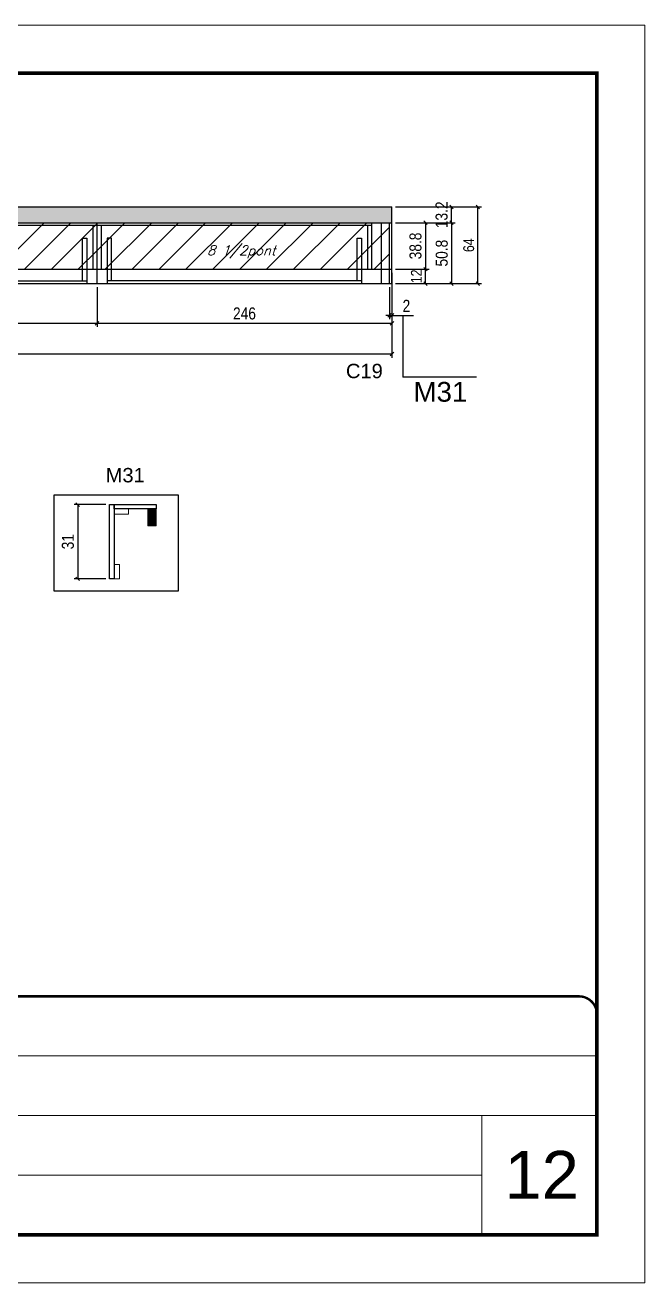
# Model space of a CAD drawing. Extents: x -20960 to -5926, y -2106 to 21915.
# Drawn here: x -6470 to -5953, y 18568 to 19618 of the extents above; entities that cross this region are included whole.
import ezdxf

# ---------------------------------------------------------------- set-up
doc = ezdxf.new("R2010")
doc.units = 0
doc.linetypes.add('CONTINUO', pattern=[0])
doc.linetypes.add('DASHED', pattern=[0.75, 0.5, -0.25])
for name, color, linetype in [('5', 5, 'Continuous'), ('COTA', 241, 'Continuous'), ('NOMENCLATURA', 7, 'Continuous'), ('Painéis', 200, 'Continuous'), ('Reaproveitamento', 251, 'Continuous'), ('SARR_2.2x7', 40, 'Continuous'), ('SARR_3.5x7', 81, 'Continuous'), ('texto', 7, 'Continuous')]:
    doc.layers.add(name, color=color, linetype=linetype)
for name, color, linetype, lineweight in [('CARIMBO', 255, 'Continuous', 9), ('Folhas', 255, 'Continuous', 9), ('Madeira', 126, 'Continuous', 18), ('Sarr 2.2x7', 40, 'Continuous', 9), ('SARRAFO DE PRESSAO', 251, 'DASHED', 9)]:
    doc.layers.add(name, color=color, linetype=linetype, lineweight=lineweight)
doc.styles.add('ARIAL', font='arial.ttf')
doc.styles.add('COTA TECNICA', font='techl___.ttf', dxfattribs={"height": 10})
doc.styles.add('COTA TECNICA-50', font='techl___.ttf', dxfattribs={"height": 9})
doc.styles.add('Romans', font='romans.shx')
doc.styles.get("Standard").update_dxf_attribs({"font": 'arial.ttf'})
doc.dimstyles.new('COTA PAINEL-50', dxfattribs={"dimtxt": 9, "dimasz": 3, "dimexe": 3, "dimexo": 3, "dimgap": 3, "dimtad": 1, "dimdec": 1, "dimzin": 12, "dimdsep": 46, "dimtxsty": 'COTA TECNICA-50', "dimblk1": 'OBLIQUE', "dimblk2": 'OBLIQUE', "dimsah": 1, "dimcen": 0.9, "dimclrd": 4, "dimclre": 4, "dimclrt": 240, "dimadec": 1, "dimazin": 3, "dimtfac": 1, "dimtdec": 1, "dimtmove": 0, "dimatfit": 3, "dimfxl": 1, "dimtolj": 1, "dimtzin": 12, "dimarcsym": 0})
doc.dimstyles.new('PAINEL', dxfattribs={"dimtxt": 10, "dimasz": 3, "dimexe": 3, "dimexo": 3, "dimgap": 3, "dimtad": 1, "dimdec": 1, "dimzin": 12, "dimdsep": 46, "dimtxsty": 'COTA TECNICA', "dimblk1": 'OBLIQUE', "dimblk2": 'OBLIQUE', "dimsah": 1, "dimcen": 0.9, "dimclrd": 4, "dimclre": 4, "dimclrt": 240, "dimadec": 1, "dimazin": 3, "dimtfac": 1, "dimtdec": 1, "dimtmove": 0, "dimatfit": 3, "dimfxl": 1, "dimtolj": 1, "dimtzin": 12, "dimarcsym": 0})

# ---------------------------------------------------------------- blocks, each defined once
blk = doc.blocks.new('9999999999')
at = {"color": 30, "linetype": 'CONTINUO'}
for p, q in [((98564.6, 34379.6), (99584, 34379.6)), ((98564.6, 34329.8), (99488, 34329.8)), ((99584, 34329.8), (99488, 34329.8)), ((99488, 34329.8), (99488, 34230.2)), ((98564.6, 34280), (99488, 34280))]:
    blk.add_line(p, q, dxfattribs=at)
at = {"color": 30, "linetype": 'CONTINUO', "const_width": 2}
blk.add_lwpolyline([(99584, 34230.2), (99584, 34414.4, 0.414214), (99569, 34429.4), (98229, 34429.4, 0.414214), (98214, 34414.4), (98214, 34245.2, 0.414214), (98229, 34230.2), (99584, 34230.2)], format="xyb", dxfattribs=at)
at = {"layer": 'Folhas'}
blk.add_lwpolyline([(98139, 34190.2), (99624, 34190.2), (99624, 35240.2), (98139, 35240.2)], close=True, dxfattribs=at)
at = {"layer": 'Folhas', "color": 30, "const_width": 3}
blk.add_lwpolyline([(98214, 34230.2), (99584, 34230.2), (99584, 35200.2), (98214, 35200.2)], close=True, dxfattribs=at)
blk = doc.blocks.new('_Oblique')
at = {"color": 0, "linetype": 'ByBlock', "lineweight": -2}
blk.add_line((-0.5, -0.5), (0.5, 0.5), dxfattribs=at)
blk = doc.blocks.new('*D249')
at = {"layer": 'COTA', "color": 4, "lineweight": -2, "ltscale": 25, "transparency": 16777216}
for p, q in [((-6854.5, 19411.5), (-6854.5, 19340.6)), ((-6164.5, 19411.5), (-6164.5, 19340.6)), ((-6164.5, 19343.6), (-6854.5, 19343.6))]:
    blk.add_line(p, q, dxfattribs=at)
at = {"layer": 'Defpoints', "color": 0, "ltscale": 25, "transparency": 16777216}
for p in [(-6854.5, 19414.5), (-6164.5, 19414.5), (-6854.5, 19343.6)]:
    blk.add_point(p, dxfattribs=at)
at = {"layer": 'COTA', "color": 4, "lineweight": -2, "ltscale": 25, "transparency": 16777216, "xscale": 3, "yscale": 3, "zscale": 3, "rotation": 180}
blk.add_blockref('_Oblique', (-6854.5, 19343.6), dxfattribs=at)
at = {"layer": 'COTA', "color": 4, "lineweight": -2, "ltscale": 25, "transparency": 16777216, "xscale": 3, "yscale": 3, "zscale": 3}
blk.add_blockref('_Oblique', (-6164.5, 19343.6), dxfattribs=at)
at = {"layer": 'COTA', "color": 240, "ltscale": 25, "transparency": 16777216, "insert": (-6509.5, 19351.7), "char_height": 10, "attachment_point": 5, "style": 'COTA TECNICA'}
blk.add_mtext('\\A1;690', dxfattribs=at)
blk = doc.blocks.new('*D251')
at = {"layer": 'COTA', "color": 4, "lineweight": -2, "ltscale": 25, "transparency": 16777216}
for p, q in [((-6608.5, 19411.5), (-6608.5, 19366.4)), ((-6410.5, 19399.5), (-6410.5, 19366.4)), ((-6608.5, 19369.4), (-6410.5, 19369.4))]:
    blk.add_line(p, q, dxfattribs=at)
at = {"layer": 'Defpoints', "color": 0, "ltscale": 25, "transparency": 16777216}
for p in [(-6608.5, 19414.5), (-6410.5, 19402.5), (-6410.5, 19369.4)]:
    blk.add_point(p, dxfattribs=at)
at = {"layer": 'COTA', "color": 4, "lineweight": -2, "ltscale": 25, "transparency": 16777216, "xscale": 3, "yscale": 3, "zscale": 3, "rotation": 180}
blk.add_blockref('_Oblique', (-6608.5, 19369.4), dxfattribs=at)
at = {"layer": 'COTA', "color": 4, "lineweight": -2, "ltscale": 25, "transparency": 16777216, "xscale": 3, "yscale": 3, "zscale": 3}
blk.add_blockref('_Oblique', (-6410.5, 19369.4), dxfattribs=at)
at = {"layer": 'COTA', "color": 240, "ltscale": 25, "transparency": 16777216, "insert": (-6509.5, 19377.5), "char_height": 10, "attachment_point": 5, "style": 'COTA TECNICA'}
blk.add_mtext('\\A1;198', dxfattribs=at)
blk = doc.blocks.new('*D252')
at = {"layer": 'COTA', "color": 4, "lineweight": -2, "ltscale": 25, "transparency": 16777216}
for p, q in [((-6164.5, 19411.5), (-6164.5, 19366.4)), ((-6410.5, 19399.5), (-6410.5, 19366.4)), ((-6410.5, 19369.4), (-6164.5, 19369.4))]:
    blk.add_line(p, q, dxfattribs=at)
at = {"layer": 'Defpoints', "color": 0, "ltscale": 25, "transparency": 16777216}
for p in [(-6164.5, 19414.5), (-6410.5, 19402.5), (-6164.5, 19369.4)]:
    blk.add_point(p, dxfattribs=at)
at = {"layer": 'COTA', "color": 4, "lineweight": -2, "ltscale": 25, "transparency": 16777216, "xscale": 3, "yscale": 3, "zscale": 3, "rotation": 180}
blk.add_blockref('_Oblique', (-6410.5, 19369.4), dxfattribs=at)
at = {"layer": 'COTA', "color": 4, "lineweight": -2, "ltscale": 25, "transparency": 16777216, "xscale": 3, "yscale": 3, "zscale": 3}
blk.add_blockref('_Oblique', (-6164.5, 19369.4), dxfattribs=at)
at = {"layer": 'COTA', "color": 240, "ltscale": 25, "transparency": 16777216, "insert": (-6287.5, 19377.5), "char_height": 10, "attachment_point": 5, "style": 'COTA TECNICA'}
blk.add_mtext('\\A1;246', dxfattribs=at)
blk = doc.blocks.new('*D253')
at = {"layer": 'COTA', "color": 4, "lineweight": -2, "ltscale": 25, "transparency": 16777216}
for p, q in [((-6161.5, 19453.3), (-6133.5, 19453.3)), ((-6136.5, 19453.3), (-6136.5, 19414.5)), ((-6161.5, 19414.5), (-6133.5, 19414.5))]:
    blk.add_line(p, q, dxfattribs=at)
at = {"layer": 'Defpoints', "color": 0, "ltscale": 25, "transparency": 16777216}
for p in [(-6164.5, 19453.3), (-6164.5, 19414.5), (-6136.5, 19414.5)]:
    blk.add_point(p, dxfattribs=at)
at = {"layer": 'COTA', "color": 4, "lineweight": -2, "ltscale": 25, "transparency": 16777216, "xscale": 3, "yscale": 3, "zscale": 3}
for p, rotation in [((-6136.5, 19453.3), 90), ((-6136.5, 19414.5), 270)]:
    blk.add_blockref('_Oblique', p, dxfattribs=dict(at, rotation=rotation))
at = {"layer": 'COTA', "color": 240, "ltscale": 25, "transparency": 16777216, "insert": (-6144.8, 19433.9), "char_height": 10, "attachment_point": 5, "rotation": 90, "style": 'COTA TECNICA'}
blk.add_mtext('\\A1;38.8', dxfattribs=at)
blk = doc.blocks.new('*D254')
at = {"layer": 'COTA', "color": 4, "lineweight": -2, "ltscale": 25, "transparency": 16777216}
for p, q in [((-6161.5, 19466.5), (-6111.8, 19466.5)), ((-6114.8, 19453.3), (-6114.8, 19466.5)), ((-6161.5, 19453.3), (-6111.8, 19453.3))]:
    blk.add_line(p, q, dxfattribs=at)
at = {"layer": 'Defpoints', "color": 0, "ltscale": 25, "transparency": 16777216}
for p in [(-6164.5, 19466.5), (-6114.8, 19466.5), (-6164.5, 19453.3)]:
    blk.add_point(p, dxfattribs=at)
at = {"layer": 'COTA', "color": 4, "lineweight": -2, "ltscale": 25, "transparency": 16777216, "xscale": 3, "yscale": 3, "zscale": 3}
for p, rotation in [((-6114.8, 19466.5), 90), ((-6114.8, 19453.3), 270)]:
    blk.add_blockref('_Oblique', p, dxfattribs=dict(at, rotation=rotation))
at = {"layer": 'COTA', "color": 240, "ltscale": 25, "transparency": 16777216, "insert": (-6123, 19459.9), "char_height": 10, "attachment_point": 5, "rotation": 90, "style": 'COTA TECNICA'}
blk.add_mtext('\\A1;13.2', dxfattribs=at)
blk = doc.blocks.new('*D191')
at = {"layer": 'COTA', "color": 4, "lineweight": -2, "ltscale": 25, "transparency": 16777216}
for p, q in [((-6166.5, 19399.5), (-6166.5, 19372.9)), ((-6164.5, 19395.5), (-6164.5, 19372.9)), ((-6166.5, 19375.9), (-6169.5, 19375.9)), ((-6166.5, 19375.9), (-6164.5, 19375.9)), ((-6164.5, 19375.9), (-6146.4, 19375.9))]:
    blk.add_line(p, q, dxfattribs=at)
at = {"layer": 'Defpoints', "color": 0, "ltscale": 25, "transparency": 16777216}
for p in [(-6166.5, 19402.5), (-6164.5, 19398.5), (-6164.5, 19375.9)]:
    blk.add_point(p, dxfattribs=at)
at = {"layer": 'COTA', "color": 4, "lineweight": -2, "ltscale": 25, "transparency": 16777216, "xscale": 3, "yscale": 3, "zscale": 3}
blk.add_blockref('_Oblique', (-6166.5, 19375.9), dxfattribs=at)
at = {"layer": 'COTA', "color": 4, "lineweight": -2, "ltscale": 25, "transparency": 16777216, "xscale": 3, "yscale": 3, "zscale": 3, "rotation": 180}
blk.add_blockref('_Oblique', (-6164.5, 19375.9), dxfattribs=at)
at = {"layer": 'COTA', "color": 240, "ltscale": 25, "transparency": 16777216, "insert": (-6152.4, 19383.9), "char_height": 10, "attachment_point": 5, "style": 'COTA TECNICA'}
blk.add_mtext('\\A1;2', dxfattribs=at)
blk = doc.blocks.new('*D256')
at = {"layer": 'COTA', "color": 4, "lineweight": -2, "ltscale": 25, "transparency": 16777216}
for p, q in [((-6161.5, 19453.3), (-6111.8, 19453.3)), ((-6114.8, 19453.3), (-6114.8, 19402.5)), ((-6161.5, 19402.5), (-6111.8, 19402.5))]:
    blk.add_line(p, q, dxfattribs=at)
at = {"layer": 'Defpoints', "color": 0, "ltscale": 25, "transparency": 16777216}
for p in [(-6164.5, 19453.3), (-6164.5, 19402.5), (-6114.8, 19402.5)]:
    blk.add_point(p, dxfattribs=at)
at = {"layer": 'COTA', "color": 4, "lineweight": -2, "ltscale": 25, "transparency": 16777216, "xscale": 3, "yscale": 3, "zscale": 3}
for p, rotation in [((-6114.8, 19453.3), 90), ((-6114.8, 19402.5), 270)]:
    blk.add_blockref('_Oblique', p, dxfattribs=dict(at, rotation=rotation))
at = {"layer": 'COTA', "color": 240, "ltscale": 25, "transparency": 16777216, "insert": (-6122.9, 19427.9), "char_height": 10, "attachment_point": 5, "rotation": 90, "style": 'COTA TECNICA'}
blk.add_mtext('\\A1;50.8', dxfattribs=at)
blk = doc.blocks.new('*D257')
at = {"layer": 'Defpoints', "color": 0, "linetype": 'ByBlock', "transparency": 16777216}
for p in [(-6400.2, 19218), (-6426.6, 19156), (-6400.2, 19156)]:
    blk.add_point(p, dxfattribs=at)
at = {"layer": 'Sarr 2.2x7', "color": 4, "linetype": 'ByBlock', "lineweight": -2, "transparency": 16777216}
for p, q in [((-6403.2, 19218), (-6429.6, 19218)), ((-6426.6, 19218), (-6426.6, 19156)), ((-6403.2, 19156), (-6429.6, 19156))]:
    blk.add_line(p, q, dxfattribs=at)
at = {"layer": 'Sarr 2.2x7', "color": 4, "linetype": 'ByBlock', "lineweight": -2, "transparency": 16777216, "xscale": 3, "yscale": 3, "zscale": 3}
for p, rotation in [((-6426.6, 19218), 90), ((-6426.6, 19156), 270)]:
    blk.add_blockref('_Oblique', p, dxfattribs=dict(at, rotation=rotation))
at = {"layer": 'Sarr 2.2x7', "color": 240, "linetype": 'ByBlock', "transparency": 16777216, "insert": (-6434.8, 19187), "char_height": 10, "attachment_point": 5, "rotation": 90, "style": 'COTA TECNICA'}
blk.add_mtext('\\A1;31', dxfattribs=at)
blk = doc.blocks.new('*D258')
at = {"layer": 'COTA', "color": 4, "lineweight": -2, "transparency": 16777216}
for p, q in [((-6161.5, 19466.5), (-6089.8, 19466.5)), ((-6092.8, 19402.5), (-6092.8, 19466.5)), ((-6161.5, 19402.5), (-6089.8, 19402.5))]:
    blk.add_line(p, q, dxfattribs=at)
at = {"layer": 'Defpoints', "color": 0, "transparency": 16777216}
for p in [(-6164.5, 19466.5), (-6092.8, 19466.5), (-6164.5, 19402.5)]:
    blk.add_point(p, dxfattribs=at)
at = {"layer": 'COTA', "color": 4, "lineweight": -2, "transparency": 16777216, "xscale": 3, "yscale": 3, "zscale": 3}
for p, rotation in [((-6092.8, 19466.5), 90), ((-6092.8, 19402.5), 270)]:
    blk.add_blockref('_Oblique', p, dxfattribs=dict(at, rotation=rotation))
at = {"layer": 'COTA', "color": 240, "transparency": 16777216, "insert": (-6100.4, 19434.5), "char_height": 9, "attachment_point": 5, "rotation": 90, "style": 'COTA TECNICA-50'}
blk.add_mtext('\\A1;64', dxfattribs=at)
blk = doc.blocks.new('*D264')
at = {"layer": 'COTA', "color": 4, "lineweight": -2, "transparency": 16777216}
for p, q in [((-6161.5, 19414.5), (-6133.5, 19414.5)), ((-6136.5, 19402.5), (-6136.5, 19414.5)), ((-6161.5, 19402.5), (-6133.5, 19402.5))]:
    blk.add_line(p, q, dxfattribs=at)
at = {"layer": 'Defpoints', "color": 0, "transparency": 16777216}
for p in [(-6164.5, 19414.5), (-6136.5, 19414.5), (-6164.5, 19402.5)]:
    blk.add_point(p, dxfattribs=at)
at = {"layer": 'COTA', "color": 4, "lineweight": -2, "transparency": 16777216, "xscale": 3, "yscale": 3, "zscale": 3}
for p, rotation in [((-6136.5, 19414.5), 90), ((-6136.5, 19402.5), 270)]:
    blk.add_blockref('_Oblique', p, dxfattribs=dict(at, rotation=rotation))
at = {"layer": 'COTA', "color": 240, "transparency": 16777216, "insert": (-6144.1, 19408.5), "char_height": 9, "attachment_point": 5, "rotation": 90, "style": 'COTA TECNICA-50'}
blk.add_mtext('\\A1;12', dxfattribs=at)

msp = doc.modelspace()

# ---------------------------------------------------------------- hatches: boundary and pattern name
at = {"layer": 'COTA', "linetype": 'ByBlock'}
h = msp.add_hatch(dxfattribs=at)
h.set_pattern_fill('AR-CONC', color=256, scale=0.03)
h.set_pattern_definition([(50, (-147433.22, -10037.821), (5.46554007, -0.47817257), [0.5715, -6.2865]), (355, (-147433.22, -10037.821), (-1.05730264, 5.73170536), [0.4572, -5.02921753]), (100.4514447, (-147432.7646, -10037.861), (4.40823741, 5.25353256), [0.48570026, -5.34270734]), (46.1842, (-147433.22, -10036.297), (8.13237123, -1.26126984), [0.85725, -9.42975]), (96.6355576, (-147432.542, -10036.402), (7.122124, 7.42278374), [0.7285507, -8.01406824]), (351.184151, (-147433.22, -10036.297), (7.122124, 7.42278374), [0.685799, -7.54379196]), (21, (-147432.458, -10036.678), (4.54843174, -3.06795595), [0.5715, -6.2865]), (326, (-147432.458, -10036.678), (1.85406085, 5.52563898), [0.4572, -5.0292]), (71.451445, (-147432.079, -10036.9336), (6.40249258, 2.45768307), [0.48570026, -5.34269813]), (37.5, (-147433.22, -10037.821), (0.092658098, 2.536651166), [0, -4.96824, 0, -5.1054, 0, -5.04825]), (7.5, (-147433.22, -10037.821), (2.004589875, 3.005417245), [0, -2.91084, 0, -4.85394, 0, -1.92405]), (327.5, (-147434.9194, -10037.821), (4.067717855, -0.17186232), [0, -1.905, 0, -5.9436, 0, -7.8867]), (317.5, (-147435.6814, -10037.821), (4.44387544, 0.76279473), [0, -2.4765, 0, -3.94716, 0, -5.6007])])
h.paths.add_polyline_path([(-6854.5, 19466.52), (-6854.5, 19453.32), (-6164.5, 19453.32), (-6164.5, 19466.52)])
at = {"layer": 'Madeira'}
h = msp.add_hatch(dxfattribs=at)
h.set_pattern_fill('ANSI31', color=256, scale=0.2, angle=270, style=0)
h.set_pattern_definition([(315, (10204.78954, 5866.22484), (0.449012806, 0.449012806), [])])
h.paths.add_polyline_path([(-6361.23, 19214.36), (-6368.23, 19214.36), (-6368.23, 19200.36), (-6361.23, 19200.36)])
at = {"layer": 'Reaproveitamento'}
h = msp.add_hatch(dxfattribs=at)
h.set_pattern_fill('ANSI31', color=256, scale=5)
h.paths.add_polyline_path([(-6608.5, 19453.32), (-6608.5, 19414.52), (-6410.5, 19414.52), (-6410.5, 19453.32)])
h = msp.add_hatch(dxfattribs=at)
h.set_pattern_fill('ANSI31', color=256, scale=5)
h.paths.add_polyline_path([(-6166.5, 19414.52), (-6166.5, 19453.32), (-6410.5, 19453.32), (-6410.5, 19414.52)])

# ---------------------------------------------------------------- linework, layer by layer
at = {"linetype": 'ByBlock'}
msp.add_lwpolyline([(-6446.14, 19226.11), (-6342.7, 19226.11), (-6342.7, 19145.57), (-6446.14, 19145.57)], close=True, dxfattribs=at)
at = {"layer": 'COTA', "linetype": 'ByBlock'}
for p in [(-6854.5, 19466.52), (-6854.5, 19466.52), (-6164.5, 19453.32)]:
    msp.add_line(p, (-6164.5, 19466.52), dxfattribs=at)
at = {"layer": 'Madeira'}
msp.add_lwpolyline([(-6361.23, 19214.36), (-6368.23, 19214.36), (-6368.23, 19200.36), (-6361.23, 19200.36)], close=True, dxfattribs=at)
at = {"layer": 'NOMENCLATURA', "linetype": 'Continuous'}
for p in [(-6155.45, 19375.88), (-6093.95, 19324.35)]:
    msp.add_line(p, (-6155.45, 19324.35), dxfattribs=at)
at = {"layer": 'Painéis'}
for p, q in [((-6854.5, 19453.32), (-6164.5, 19453.32)), ((-6854.5, 19414.52), (-6164.5, 19414.52)), ((-6854.5, 19402.52), (-6164.5, 19402.52))]:
    msp.add_line(p, q, dxfattribs=at)
at = {"layer": 'Painéis', "ltscale": 25}
for p, q in [((-6410.5, 19402.52), (-6410.5, 19453.32)), ((-6166.5, 19402.52), (-6166.5, 19453.32)), ((-6164.5, 19402.52), (-6164.5, 19453.32))]:
    msp.add_line(p, q, dxfattribs=at)
at = {"layer": 'Painéis'}
msp.add_lwpolyline([(-6396.19, 19155.96), (-6400.19, 19155.96), (-6400.19, 19217.96), (-6396.19, 19217.96)], close=True, dxfattribs=at)
at = {"layer": 'Painéis', "linetype": 'ByBlock'}
msp.add_lwpolyline([(-6396.19, 19217.96), (-6361.24, 19217.96), (-6361.24, 19214.36), (-6396.19, 19214.36), (-6396.19, 19217.96)], dxfattribs=at)
at = {"layer": 'Sarr 2.2x7', "linetype": 'ByBlock'}
for points in [[(-6396.19, 19214.36), (-6384.19, 19214.36), (-6384.19, 19209.96), (-6396.19, 19209.96), (-6396.19, 19214.36)], [(-6396.19, 19155.96), (-6396.19, 19167.96), (-6391.79, 19167.96), (-6391.79, 19155.96), (-6396.19, 19155.96)]]:
    msp.add_lwpolyline(points, dxfattribs=at)
at = {"layer": 'SARR_2.2x7', "linetype": 'Continuous'}
for p, q in [((-6837.5, 19451.12), (-6181.5, 19451.12)), ((-6173.5, 19453.32), (-6173.5, 19414.52)), ((-6173.5, 19414.52), (-6173.5, 19402.52)), ((-6600, 19404.72), (-6419, 19404.72)), ((-6190, 19404.72), (-6402, 19404.72))]:
    msp.add_line(p, q, dxfattribs=at)
at = {"layer": 'SARR_3.5x7'}
for p, q in [((-6414, 19451.12), (-6414, 19414.52)), ((-6407, 19451.12), (-6407, 19414.52)), ((-6185, 19451.12), (-6185, 19414.52)), ((-6181.5, 19453.32), (-6181.5, 19414.52))]:
    msp.add_line(p, q, dxfattribs=at)
for points in [[(-6422.5, 19404.72), (-6422.5, 19440.52), (-6419, 19440.52), (-6419, 19402.52)], [(-6398.5, 19404.72), (-6398.5, 19440.52), (-6402, 19440.52), (-6402, 19402.52)], [(-6193.5, 19404.72), (-6193.5, 19440.52), (-6190, 19440.52), (-6190, 19402.52)]]:
    msp.add_lwpolyline(points, dxfattribs=at)

# ---------------------------------------------------------------- block references
at = {"layer": 'SARRAFO DE PRESSAO', "color": 6, "linetype": 'ByBlock'}
msp.add_blockref('9999999999', (-105577.48, -15621.96), dxfattribs=at)

# ---------------------------------------------------------------- texts
at = {"layer": '5', "linetype": 'Continuous'}
msp.add_text('C19', height=12, rotation=359.99996, dxfattribs=at).set_placement((-6202.86, 19323.52))
at = {"layer": '5', "color": 7, "linetype": 'Continuous'}
msp.add_text('M31', height=12, rotation=359.99996, dxfattribs=at).set_placement((-6403.3, 19236.56))
at = {"layer": 'CARIMBO', "style": 'ARIAL'}
msp.add_text('12', height=40, dxfattribs=at).set_placement((-6070.64, 18638.38))
at = {"layer": 'NOMENCLATURA', "linetype": 'Continuous'}
msp.add_text('M31', height=16.5, dxfattribs=at).set_placement((-6146.46, 19303.87))
at = {"layer": 'texto', "color": 2, "insert": (-6290.14, 19428.97), "char_height": 8, "attachment_point": 5, "style": 'Romans'}
msp.add_mtext('{\\Q19;\\C256;8 1/2pont}', dxfattribs=at)

# ---------------------------------------------------------------- dimensions: what is measured, and where the dimension line sits
at = {"layer": 'COTA', "ltscale": 25}
for base, p2, picture, middle in [((-6114.81, 19466.52), (-6164.5, 19466.52), '*D254', (-6114.81, 19459.92)), ((-6136.51, 19414.52), (-6164.5, 19414.52), '*D253', (-6136.51, 19433.92))]:
    dim = msp.add_linear_dim(base=base, p1=(-6164.5, 19453.32), p2=p2, angle=90, dimstyle='PAINEL', dxfattribs=at)
    dim.commit()
    dim.dimension.update_dxf_attribs({"geometry": picture, "text_midpoint": middle, "dimtype": 160})
at = {"layer": 'COTA'}
dim = msp.add_linear_dim(base=(-6092.79, 19466.52), p1=(-6164.5, 19402.52), p2=(-6164.5, 19466.52), angle=90, dimstyle='COTA PAINEL-50', dxfattribs=at)
dim.commit()
dim.dimension.update_dxf_attribs({"geometry": '*D258', "text_midpoint": (-6100.39, 19434.52)})
at = {"layer": 'COTA', "ltscale": 25}
dim = msp.add_linear_dim(base=(-6114.81, 19402.52), p1=(-6164.5, 19453.32), p2=(-6164.5, 19402.52), angle=90, dimstyle='PAINEL', dxfattribs=at)
dim.commit()
dim.dimension.update_dxf_attribs({"geometry": '*D256', "text_midpoint": (-6122.94, 19427.92)})
for base, p1, p2, picture, middle in [((-6854.5, 19343.61), (-6164.5, 19414.52), (-6854.5, 19414.52), '*D249', (-6509.5, 19351.75)), ((-6410.5, 19369.42), (-6608.5, 19414.52), (-6410.5, 19402.52), '*D251', (-6509.5, 19377.53)), ((-6164.5, 19375.88), (-6166.5, 19402.52), (-6164.5, 19398.52), '*D191', (-6152.45, 19383.88))]:
    dim = msp.add_linear_dim(base=base, p1=p1, p2=p2, dimstyle='PAINEL', dxfattribs=at)
    dim.commit()
    dim.dimension.update_dxf_attribs({"geometry": picture, "text_midpoint": middle})
dim = msp.add_linear_dim(base=(-6164.5, 19369.42), p1=(-6410.5, 19402.52), p2=(-6164.5, 19414.52), dimstyle='PAINEL', override={"dimtmove": 1}, dxfattribs=at)
dim.commit()
dim.dimension.update_dxf_attribs({"geometry": '*D252', "text_midpoint": (-6287.5, 19377.53)})
at = {"layer": 'COTA'}
dim = msp.add_linear_dim(base=(-6136.51, 19414.52), p1=(-6164.5, 19402.52), p2=(-6164.5, 19414.52), angle=90, dimstyle='COTA PAINEL-50', dxfattribs=at)
dim.commit()
dim.dimension.update_dxf_attribs({"geometry": '*D264', "text_midpoint": (-6136.51, 19408.52), "dimtype": 160})
at = {"layer": 'Sarr 2.2x7', "linetype": 'ByBlock'}
dim = msp.add_linear_dim(base=(-6426.63, 19155.96), p1=(-6400.19, 19217.96), p2=(-6400.19, 19155.96), angle=90, dimstyle='PAINEL', override={"dimlfac": 0.5}, dxfattribs=at)
dim.commit()
dim.dimension.update_dxf_attribs({"geometry": '*D257', "text_midpoint": (-6434.85, 19186.96)})

doc.saveas('drawing.dxf')
